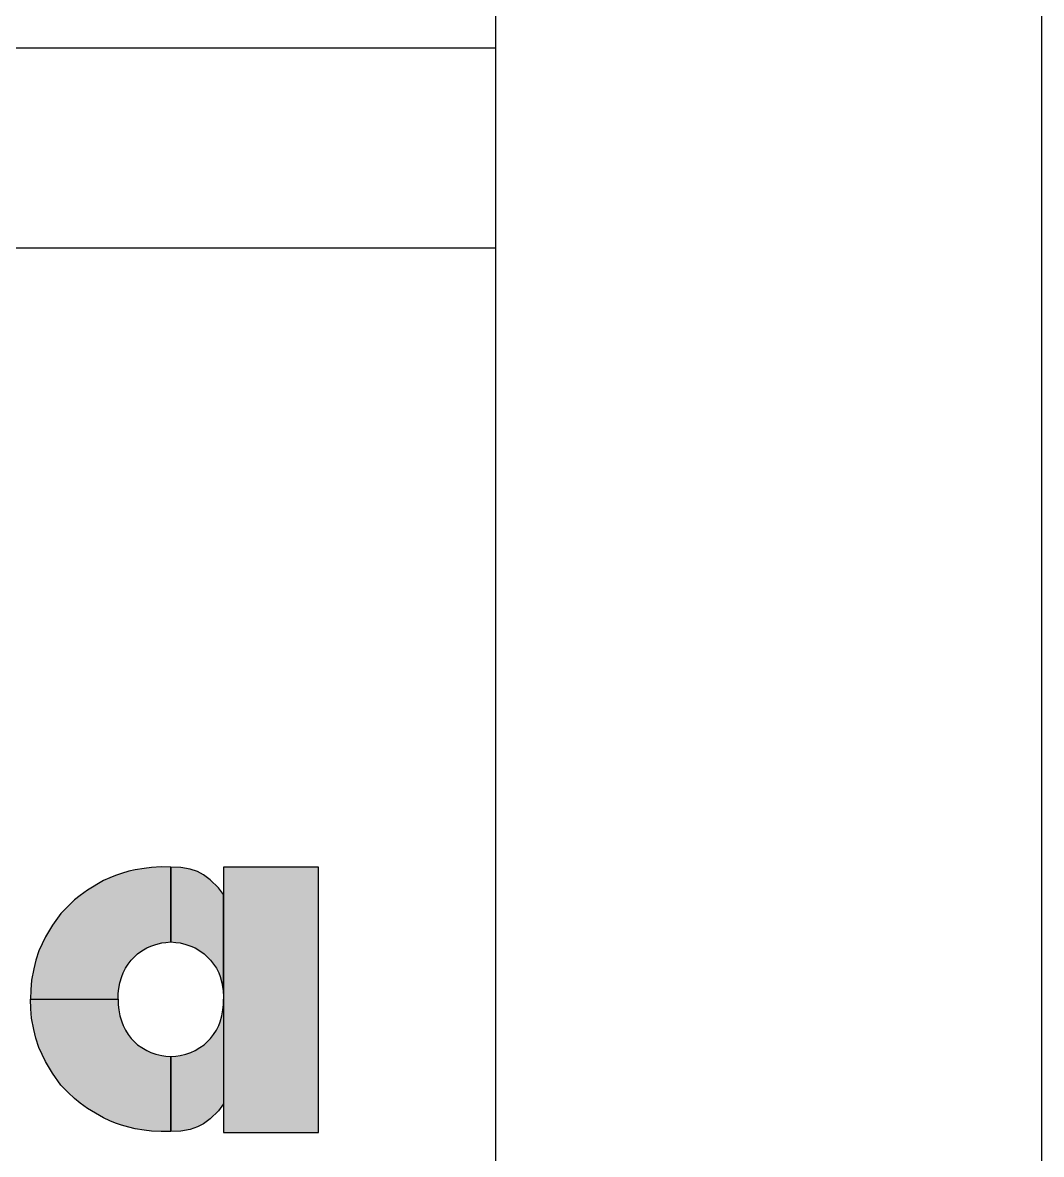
# Model space of a CAD drawing. Extents: x 0 to 119, y 0 to 84.
# Drawn here: x 117.034 to 118.9, y 8.078 to 10.149 of the extents above; entities that cross this region are included whole.
import ezdxf

# ---------------------------------------------------------------- set-up
doc = ezdxf.new("R2010")
doc.units = 0
doc.header["$MEASUREMENT"] = 0
for name, color, linetype in [('1', 1, 'CONTINUOUS'), ('16', 10, 'CONTINUOUS'), ('7', 7, 'CONTINUOUS')]:
    doc.layers.add(name, color=color, linetype=linetype)

msp = doc.modelspace()

# ---------------------------------------------------------------- linework, layer by layer
at = {"layer": '1', "linetype": 'Continuous'}
for p, q in [((100.572064, 10.102675), (117.900062, 10.102675)), ((117.900062, 9.736054), (100.572064, 9.736054))]:
    msp.add_line(p, q, dxfattribs=at)
msp.add_lwpolyline([(63.400062, 84.099942), (81.900062, 84.099942), (81.900062, 83.099942), (81.900062, 84.099942), (100.400062, 84.099942), (100.400062, 83.099942), (100.400062, 84.099942), (118.900062, 84.099942), (118.900062, 59.399942), (117.900062, 59.399942), (118.900062, 59.399942), (118.900062, 29.699942), (117.900062, 29.699942), (118.900062, 29.699942), (118.900062, -0.000058), (100.400062, -0.000058), (100.400062, 0.999942), (100.400062, -0.000058), (81.900062, -0.000058), (81.900062, 0.999942), (81.900062, -0.000058), (63.400062, -0.000058)], dxfattribs=at)
at = {"layer": '16', "linetype": 'Continuous'}
for points in [[(117.209375, 8.361516), (117.209375, 8.371865), (117.210756, 8.381), (117.212411, 8.391752), (117.215754, 8.403016), (117.218317, 8.409691), (117.222593, 8.418313), (117.227582, 8.426055), (117.233101, 8.433041), (117.238689, 8.438629), (117.244694, 8.444634), (117.252784, 8.450055), (117.26173, 8.455498), (117.269298, 8.458895), (117.278472, 8.461898), (117.288981, 8.464734), (117.296654, 8.465568), (117.305879, 8.466342), (117.305884, 8.603319), (117.287899, 8.603656), (117.270271, 8.602651), (117.256746, 8.601083), (117.240477, 8.598615), (117.228621, 8.595857), (117.215525, 8.591997), (117.204497, 8.588138), (117.194295, 8.583864), (117.182164, 8.578763), (117.153347, 8.561473), (117.139627, 8.551588), (117.129264, 8.543299), (117.117887, 8.531922), (117.104589, 8.518625), (117.089008, 8.496895), (117.076028, 8.475656), (117.063835, 8.45009), (117.058329, 8.432784), (117.054789, 8.417052), (117.050791, 8.396365), (117.049283, 8.3789), (117.048463, 8.361516), (117.209375, 8.361516)], [(117.402383, 8.371865), (117.402383, 8.553107), (117.393336, 8.565747), (117.37806, 8.580381), (117.365278, 8.589509), (117.354367, 8.59506), (117.340958, 8.599665), (117.323859, 8.602914), (117.305874, 8.603319), (117.305879, 8.466342), (117.315104, 8.465568), (117.322777, 8.464734), (117.333286, 8.461898), (117.34246, 8.458895), (117.350028, 8.455498), (117.358974, 8.450055), (117.367064, 8.444634), (117.373069, 8.438629), (117.378657, 8.433041), (117.384177, 8.426055), (117.389165, 8.418313), (117.393441, 8.409691), (117.396004, 8.403016), (117.399347, 8.391752), (117.401002, 8.381), (117.402383, 8.371865), (117.402383, 8.361516)], [(117.576383, 8.603488), (117.402383, 8.603488), (117.402383, 8.117898), (117.576383, 8.117898), (117.576383, 8.603488)], [(117.209375, 8.361516), (117.209375, 8.351167), (117.210756, 8.342033), (117.212411, 8.33128), (117.215754, 8.320017), (117.218317, 8.313342), (117.222593, 8.304719), (117.227581, 8.296977), (117.233101, 8.289992), (117.238689, 8.284404), (117.244694, 8.278399), (117.252784, 8.272978), (117.26173, 8.267535), (117.269298, 8.264137), (117.278472, 8.261134), (117.288981, 8.258299), (117.296654, 8.257465), (117.305879, 8.25669), (117.305884, 8.119713), (117.287899, 8.119376), (117.270271, 8.120381), (117.256746, 8.12195), (117.240477, 8.124418), (117.228621, 8.127175), (117.215525, 8.131035), (117.204497, 8.134895), (117.194295, 8.139168), (117.182164, 8.144269), (117.153347, 8.161559), (117.139627, 8.171444), (117.129264, 8.179733), (117.117887, 8.19111), (117.104589, 8.204408), (117.089008, 8.226137), (117.076028, 8.247376), (117.063835, 8.272942), (117.058329, 8.290248), (117.054789, 8.305981), (117.050791, 8.326668), (117.049283, 8.344132), (117.048463, 8.361516), (117.209375, 8.361516)], [(117.402383, 8.351167), (117.402383, 8.169925), (117.393336, 8.157285), (117.37806, 8.142651), (117.365278, 8.133523), (117.354367, 8.127972), (117.340958, 8.123368), (117.323859, 8.120119), (117.305874, 8.119713), (117.305879, 8.25669), (117.315104, 8.257465), (117.322777, 8.258299), (117.333286, 8.261134), (117.34246, 8.264137), (117.350028, 8.267535), (117.358974, 8.272978), (117.367064, 8.278399), (117.373069, 8.284404), (117.378657, 8.289992), (117.384177, 8.296977), (117.389165, 8.304719), (117.393441, 8.313342), (117.396004, 8.320017), (117.399347, 8.33128), (117.401002, 8.342033), (117.402383, 8.351167), (117.402383, 8.361516)]]:
    msp.add_lwpolyline(points, dxfattribs=at)
for points in [[(117.233101, 8.433041), (117.240477, 8.598615), (117.228621, 8.595857)], [(117.238689, 8.438629), (117.240477, 8.598615), (117.233101, 8.433041)], [(117.238689, 8.438629), (117.244694, 8.444634), (117.240477, 8.598615)], [(117.240477, 8.598615), (117.244694, 8.444634), (117.256746, 8.601083)], [(117.244694, 8.444634), (117.252784, 8.450055), (117.256746, 8.601083)], [(117.252784, 8.450055), (117.26173, 8.455498), (117.256746, 8.601083)], [(117.26173, 8.455498), (117.270271, 8.602651), (117.256746, 8.601083)], [(117.26173, 8.455498), (117.269298, 8.458895), (117.270271, 8.602651)], [(117.269298, 8.458895), (117.278472, 8.461898), (117.270271, 8.602651)], [(117.270271, 8.602651), (117.278472, 8.461898), (117.287899, 8.603656)], [(117.278472, 8.461898), (117.288981, 8.464734), (117.287899, 8.603656)], [(117.287899, 8.603656), (117.288981, 8.464734), (117.305884, 8.603319)], [(117.288981, 8.464734), (117.296654, 8.465568), (117.305884, 8.603319)], [(117.305884, 8.603319), (117.296654, 8.465568), (117.305879, 8.466342)], [(117.323859, 8.602914), (117.305874, 8.603319), (117.305879, 8.466342)], [(117.323859, 8.602914), (117.305879, 8.466342), (117.315104, 8.465568)], [(117.322777, 8.464734), (117.323859, 8.602914), (117.315104, 8.465568)], [(117.333286, 8.461898), (117.323859, 8.602914), (117.322777, 8.464734)], [(117.333286, 8.461898), (117.340958, 8.599665), (117.323859, 8.602914)], [(117.34246, 8.458895), (117.340958, 8.599665), (117.333286, 8.461898)], [(117.34246, 8.458895), (117.354367, 8.59506), (117.340958, 8.599665)], [(117.576383, 8.603488), (117.402383, 8.603488), (117.402383, 8.117898)], [(117.576383, 8.603488), (117.402383, 8.117898), (117.576383, 8.117898)], [(117.576383, 8.603488), (117.576383, 8.117898), (117.576383, 8.603488)], [(117.209375, 8.361516), (117.182164, 8.578763), (117.153347, 8.561473)], [(117.194295, 8.583864), (117.182164, 8.578763), (117.209375, 8.361516)], [(117.194295, 8.583864), (117.209375, 8.361516), (117.204497, 8.588138)], [(117.204497, 8.588138), (117.209375, 8.371865), (117.215525, 8.591997)], [(117.204497, 8.588138), (117.209375, 8.361516), (117.209375, 8.371865)], [(117.215525, 8.591997), (117.209375, 8.371865), (117.210756, 8.381)], [(117.210756, 8.381), (117.212411, 8.391752), (117.215525, 8.591997)], [(117.212411, 8.391752), (117.215754, 8.403016), (117.215525, 8.591997)], [(117.215525, 8.591997), (117.215754, 8.403016), (117.228621, 8.595857)], [(117.215754, 8.403016), (117.218317, 8.409691), (117.228621, 8.595857)], [(117.228621, 8.595857), (117.218317, 8.409691), (117.222593, 8.418313)], [(117.227582, 8.426055), (117.228621, 8.595857), (117.222593, 8.418313)], [(117.233101, 8.433041), (117.228621, 8.595857), (117.227582, 8.426055)], [(117.34246, 8.458895), (117.350028, 8.455498), (117.354367, 8.59506)], [(117.350028, 8.455498), (117.358974, 8.450055), (117.354367, 8.59506)], [(117.354367, 8.59506), (117.358974, 8.450055), (117.365278, 8.589509)], [(117.358974, 8.450055), (117.367064, 8.444634), (117.365278, 8.589509)], [(117.365278, 8.589509), (117.367064, 8.444634), (117.37806, 8.580381)], [(117.367064, 8.444634), (117.373069, 8.438629), (117.37806, 8.580381)], [(117.37806, 8.580381), (117.373069, 8.438629), (117.378657, 8.433041)], [(117.393336, 8.565747), (117.37806, 8.580381), (117.378657, 8.433041)], [(117.209375, 8.361516), (117.153347, 8.561473), (117.139627, 8.551588)], [(117.393336, 8.565747), (117.378657, 8.433041), (117.384177, 8.426055)], [(117.393336, 8.565747), (117.384177, 8.426055), (117.389165, 8.418313)], [(117.393336, 8.565747), (117.389165, 8.418313), (117.393441, 8.409691)], [(117.402383, 8.553107), (117.393336, 8.565747), (117.393441, 8.409691)], [(117.209375, 8.361516), (117.129264, 8.543299), (117.117887, 8.531922)], [(117.209375, 8.361516), (117.139627, 8.551588), (117.129264, 8.543299)], [(117.402383, 8.553107), (117.393441, 8.409691), (117.396004, 8.403016)], [(117.402383, 8.553107), (117.396004, 8.403016), (117.399347, 8.391752)], [(117.402383, 8.553107), (117.399347, 8.391752), (117.401002, 8.381)], [(117.402383, 8.553107), (117.401002, 8.381), (117.402383, 8.371865)], [(117.402383, 8.553107), (117.402383, 8.371865), (117.402383, 8.371865)], [(117.209375, 8.361516), (117.104589, 8.518625), (117.089008, 8.496895)], [(117.209375, 8.361516), (117.117887, 8.531922), (117.104589, 8.518625)], [(117.209375, 8.361516), (117.089008, 8.496895), (117.076028, 8.475656)], [(117.209375, 8.361516), (117.076028, 8.475656), (117.063835, 8.45009)], [(117.209375, 8.361516), (117.058329, 8.432784), (117.054789, 8.417052)], [(117.209375, 8.361516), (117.063835, 8.45009), (117.058329, 8.432784)], [(117.209375, 8.361516), (117.054789, 8.417052), (117.050791, 8.396365)], [(117.209375, 8.361516), (117.050791, 8.396365), (117.049283, 8.3789)], [(117.209375, 8.361516), (117.049283, 8.3789), (117.048463, 8.361516)], [(117.209375, 8.361516), (117.049283, 8.344132), (117.048463, 8.361516)], [(117.209375, 8.361516), (117.050791, 8.326668), (117.049283, 8.344132)], [(117.209375, 8.361516), (117.054789, 8.305981), (117.050791, 8.326668)], [(117.209375, 8.361516), (117.058329, 8.290248), (117.054789, 8.305981)], [(117.209375, 8.361516), (117.063835, 8.272942), (117.058329, 8.290248)], [(117.209375, 8.361516), (117.076028, 8.247376), (117.063835, 8.272942)], [(117.209375, 8.361516), (117.089008, 8.226137), (117.076028, 8.247376)], [(117.209375, 8.361516), (117.104589, 8.204408), (117.089008, 8.226137)], [(117.209375, 8.361516), (117.117887, 8.19111), (117.104589, 8.204408)], [(117.209375, 8.361516), (117.129264, 8.179733), (117.117887, 8.19111)], [(117.209375, 8.361516), (117.139627, 8.171444), (117.129264, 8.179733)], [(117.209375, 8.361516), (117.153347, 8.161559), (117.139627, 8.171444)], [(117.209375, 8.361516), (117.182164, 8.144269), (117.153347, 8.161559)], [(117.194295, 8.139168), (117.182164, 8.144269), (117.209375, 8.361516)], [(117.194295, 8.139168), (117.209375, 8.361516), (117.204497, 8.134895)], [(117.204497, 8.134895), (117.209375, 8.361516), (117.209375, 8.351167)], [(117.204497, 8.134895), (117.209375, 8.351167), (117.215525, 8.131035)], [(117.215525, 8.131035), (117.209375, 8.351167), (117.210756, 8.342033)], [(117.402383, 8.169925), (117.401002, 8.342033), (117.402383, 8.351167)], [(117.402383, 8.169925), (117.402383, 8.351167), (117.402383, 8.351167)], [(117.210756, 8.342033), (117.212411, 8.33128), (117.215525, 8.131035)], [(117.212411, 8.33128), (117.215754, 8.320017), (117.215525, 8.131035)], [(117.402383, 8.169925), (117.396004, 8.320017), (117.399347, 8.33128)], [(117.402383, 8.169925), (117.399347, 8.33128), (117.401002, 8.342033)], [(117.215525, 8.131035), (117.215754, 8.320017), (117.228621, 8.127175)], [(117.215754, 8.320017), (117.218317, 8.313342), (117.228621, 8.127175)], [(117.228621, 8.127175), (117.218317, 8.313342), (117.222593, 8.304719)], [(117.393336, 8.157285), (117.389165, 8.304719), (117.393441, 8.313342)], [(117.402383, 8.169925), (117.393336, 8.157285), (117.393441, 8.313342)], [(117.402383, 8.169925), (117.393441, 8.313342), (117.396004, 8.320017)], [(117.227581, 8.296977), (117.228621, 8.127175), (117.222593, 8.304719)], [(117.233101, 8.289992), (117.228621, 8.127175), (117.227581, 8.296977)], [(117.233101, 8.289992), (117.240477, 8.124418), (117.228621, 8.127175)], [(117.238689, 8.284404), (117.240477, 8.124418), (117.233101, 8.289992)], [(117.37806, 8.142651), (117.373069, 8.284404), (117.378657, 8.289992)], [(117.393336, 8.157285), (117.37806, 8.142651), (117.378657, 8.289992)], [(117.393336, 8.157285), (117.378657, 8.289992), (117.384177, 8.296977)], [(117.393336, 8.157285), (117.384177, 8.296977), (117.389165, 8.304719)], [(117.238689, 8.284404), (117.244694, 8.278399), (117.240477, 8.124418)], [(117.240477, 8.124418), (117.244694, 8.278399), (117.256746, 8.12195)], [(117.244694, 8.278399), (117.252784, 8.272978), (117.256746, 8.12195)], [(117.252784, 8.272978), (117.26173, 8.267535), (117.256746, 8.12195)], [(117.26173, 8.267535), (117.270271, 8.120381), (117.256746, 8.12195)], [(117.26173, 8.267535), (117.269298, 8.264137), (117.270271, 8.120381)], [(117.34246, 8.264137), (117.350028, 8.267535), (117.354367, 8.127972)], [(117.350028, 8.267535), (117.358974, 8.272978), (117.354367, 8.127972)], [(117.354367, 8.127972), (117.358974, 8.272978), (117.365278, 8.133523)], [(117.358974, 8.272978), (117.367064, 8.278399), (117.365278, 8.133523)], [(117.365278, 8.133523), (117.367064, 8.278399), (117.37806, 8.142651)], [(117.367064, 8.278399), (117.373069, 8.284404), (117.37806, 8.142651)], [(117.269298, 8.264137), (117.278472, 8.261134), (117.270271, 8.120381)], [(117.270271, 8.120381), (117.278472, 8.261134), (117.287899, 8.119376)], [(117.278472, 8.261134), (117.288981, 8.258299), (117.287899, 8.119376)], [(117.287899, 8.119376), (117.288981, 8.258299), (117.305884, 8.119713)], [(117.288981, 8.258299), (117.296654, 8.257465), (117.305884, 8.119713)], [(117.305884, 8.119713), (117.296654, 8.257465), (117.305879, 8.25669)], [(117.323859, 8.120119), (117.305874, 8.119713), (117.305879, 8.25669)], [(117.323859, 8.120119), (117.305879, 8.25669), (117.315104, 8.257465)], [(117.322777, 8.258299), (117.323859, 8.120119), (117.315104, 8.257465)], [(117.333286, 8.261134), (117.323859, 8.120119), (117.322777, 8.258299)], [(117.333286, 8.261134), (117.340958, 8.123368), (117.323859, 8.120119)], [(117.34246, 8.264137), (117.340958, 8.123368), (117.333286, 8.261134)], [(117.34246, 8.264137), (117.354367, 8.127972), (117.340958, 8.123368)]]:
    msp.add_solid(points, dxfattribs=at)
at = {"layer": '7', "linetype": 'Continuous'}
msp.add_line((117.900062, 83.099942), (117.900062, 0.999942), dxfattribs=at)

doc.saveas('drawing.dxf')
